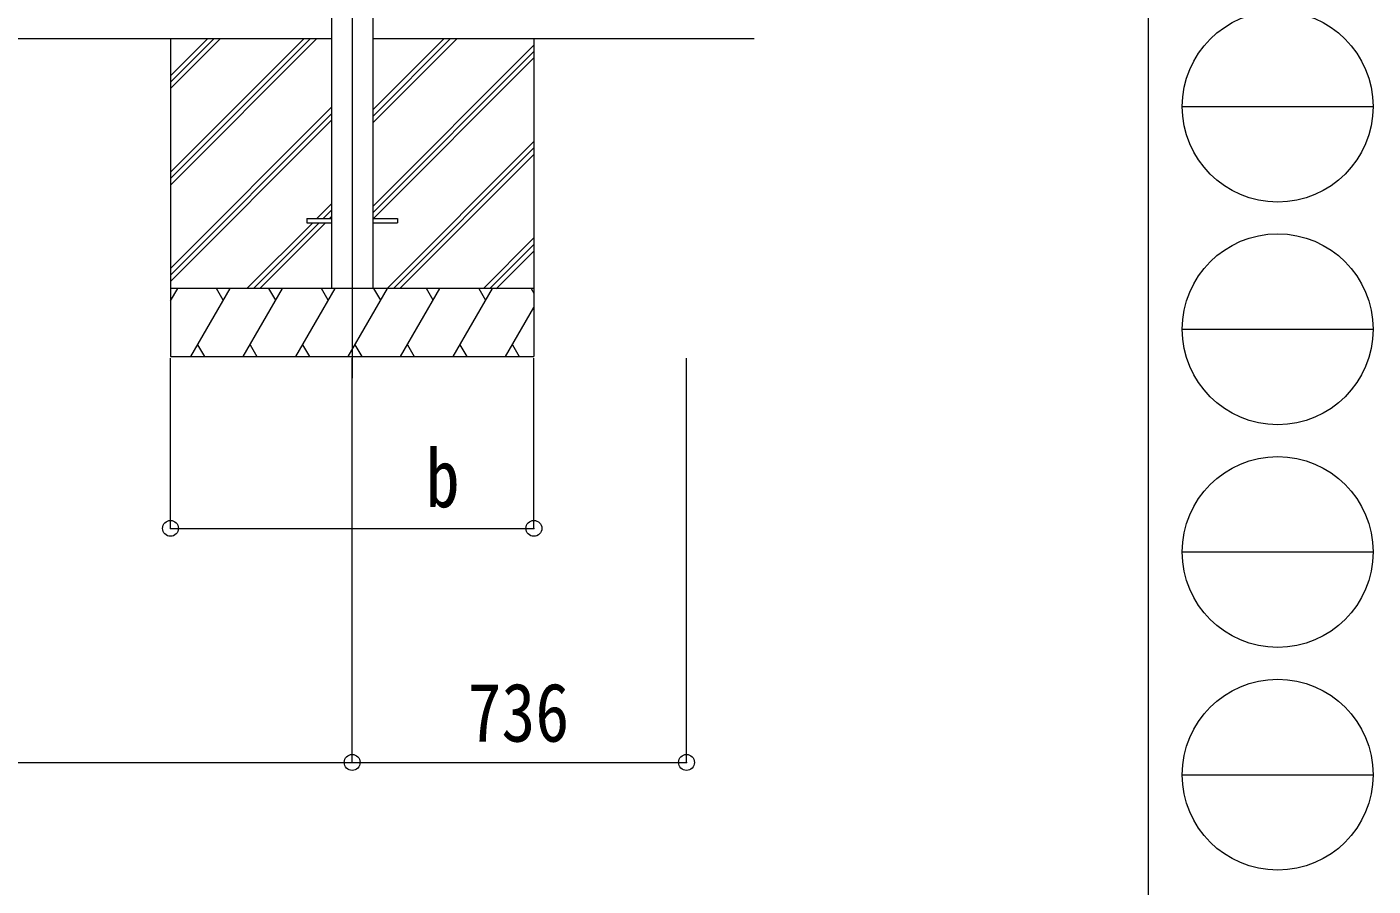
# Model space of a CAD drawing. Units: millimetres at full size; details may follow other scales. Extents: x -9783 to 9892, y -6828 to 6752.
# Drawn here: x 6929 to 9892, y -2978 to -1088 of the extents above; entities that cross this region are included whole.
import ezdxf
from ezdxf.enums import TextEntityAlignment as Align

# ---------------------------------------------------------------- set-up
doc = ezdxf.new("R2010")
doc.units = ezdxf.units.MM
doc.header["$LTSCALE"] = 35
doc.header["$PDMODE"] = 32
doc.header["$PDSIZE"] = 35
for name, color, linetype, lineweight in [('0-0_0', 7, 'Continuous', 9), ('0-2_部品', 7, 'Continuous', 9), ('0-3_ELV2', 4, 'Continuous', 9), ('0-8_PARTS2', 2, 'Continuous', 9), ('0-A_寸法', 6, 'Continuous', 9), ('F-0_240', 7, 'Continuous', 9)]:
    doc.layers.add(name, color=color, linetype=linetype, lineweight=lineweight)
doc.styles.add('ＭＳ ゴシック', font='')
doc.styles.get('ＭＳ ゴシック').set_extended_font_data('MS Gothic')

msp = doc.modelspace()

# ---------------------------------------------------------------- linework, layer by layer
at = {"layer": '0-0_0'}
for p, q in [((5917.71, -1113.2), (7599.31, -1113.2)), ((7244.51, -1113.26), (7244.51, -1813.26)), ((7244.51, -1407.43), (7538.69, -1113.26)), ((7244.51, -1421.57), (7552.83, -1113.26)), ((7244.51, -1435.72), (7566.98, -1113.26)), ((7244.51, -1223.59), (7354.84, -1113.26)), ((7244.51, -1209.44), (7340.7, -1113.26)), ((7244.51, -1195.3), (7326.56, -1113.26)), ((7689.71, -1113.2), (8529.39, -1113.2)), ((7689.71, -1298.89), (7875.34, -1113.26)), ((7689.71, -1284.74), (7861.2, -1113.26)), ((7689.71, -1270.6), (7847.06, -1113.26)), ((8044.51, -1113.26), (8044.51, -1813.26)), ((7689.71, -1482.73), (8044.51, -1127.94)), ((7689.71, -1496.87), (8044.51, -1142.08)), ((7691.13, -1509.6), (8044.51, -1156.22)), ((7244.51, -1619.56), (7599.31, -1264.77)), ((7244.51, -1633.71), (7599.31, -1278.91)), ((7244.51, -1647.85), (7599.31, -1293.05)), ((7721.32, -1663.26), (8044.51, -1340.07)), ((7735.46, -1663.26), (8044.51, -1354.21)), ((7749.61, -1663.26), (8044.51, -1368.35)), ((7566.61, -1509.6), (7599.31, -1476.9)), ((7580.75, -1509.6), (7599.31, -1491.04)), ((7594.89, -1509.6), (7599.31, -1505.18)), ((7412.95, -1663.26), (7557.61, -1518.6)), ((7427.1, -1663.26), (7571.75, -1518.6)), ((7441.24, -1663.26), (7585.89, -1518.6)), ((7933.45, -1663.26), (8044.51, -1552.2)), ((7947.6, -1663.26), (8044.51, -1566.34)), ((7961.74, -1664.1), (8044.51, -1581.33)), ((8044.51, -1663.26), (7244.51, -1663.26)), ((7244.51, -1690.76), (7260.39, -1663.26)), ((7289.26, -1813.26), (7375.86, -1663.26)), ((7360.86, -1689.24), (7345.86, -1663.25)), ((7404.73, -1813.25), (7491.33, -1663.26)), ((7476.33, -1689.24), (7461.33, -1663.26)), ((7520.2, -1813.26), (7606.8, -1663.26)), ((7591.8, -1689.24), (7576.8, -1663.26)), ((7635.67, -1813.26), (7722.27, -1663.26)), ((7707.27, -1689.24), (7692.27, -1663.25)), ((7751.14, -1813.26), (7837.74, -1663.26)), ((7822.74, -1689.24), (7807.74, -1663.26)), ((7866.61, -1813.26), (7953.21, -1663.26)), ((7923.21, -1663.26), (7938.21, -1689.24)), ((8038.68, -1663.26), (8044.51, -1673.36)), ((7982.08, -1813.26), (8044.51, -1705.12)), ((7304.26, -1787.28), (7319.26, -1813.26)), ((7419.73, -1787.28), (7434.73, -1813.25)), ((7535.2, -1787.27), (7550.2, -1813.26)), ((7650.67, -1787.28), (7665.67, -1813.26)), ((7766.14, -1787.28), (7781.14, -1813.26)), ((7881.61, -1787.28), (7896.61, -1813.26)), ((7997.08, -1787.28), (8012.08, -1813.26)), ((7244.51, -1813.26), (8044.51, -1813.26))]:
    msp.add_line(p, q, dxfattribs=at)
at = {"layer": '0-2_部品', "color": 4}
for p, q in [((7544.51, -1509.6), (7544.51, -1518.6)), ((7544.51, -1509.6), (7599.31, -1509.6)), ((7689.71, -1509.6), (7744.51, -1509.6)), ((7744.51, -1509.6), (7744.51, -1518.6)), ((7544.51, -1518.6), (7599.31, -1518.6)), ((7689.71, -1518.6), (7744.51, -1518.6))]:
    msp.add_line(p, q, dxfattribs=at)
at = {"layer": '0-3_ELV2'}
for p, q in [((7599.31, 1493.72), (7599.31, -1663.26)), ((7689.71, 1493.72), (7689.71, -1663.26))]:
    msp.add_line(p, q, dxfattribs=at)
at = {"layer": '0-8_PARTS2'}
msp.add_line((7644.51, 1645.62), (7644.51, -1860.41), dxfattribs=at)
at = {"layer": '0-A_寸法'}
for p, q in [((7244.51, -2191.09), (7244.51, -1816.68)), ((7644.51, -2706.08), (7644.51, -1816.68)), ((8044.51, -2191.09), (8044.51, -1816.68)), ((8380.52, -2706.08), (8380.52, -1816.68)), ((7244.51, -2191.09), (8044.51, -2191.09)), ((5872.51, -2706.08), (7644.51, -2706.08)), ((7644.51, -2706.08), (8380.52, -2706.08))]:
    msp.add_line(p, q, dxfattribs=at)
for p in [(7244.51, -2191.09), (8044.51, -2191.09), (7644.51, -2706.08), (8380.52, -2706.08)]:
    msp.add_point(p, dxfattribs=at)
at = {"layer": 'F-0_240', "color": 5}
msp.add_line((9396.97, 6751.9), (9396.97, -6828.1), dxfattribs=at)
at = {"layer": 'F-0_240', "color": 4}
for p, q in [((9471.77, -1263.1), (9891.77, -1263.1)), ((9471.77, -1753.1), (9891.77, -1753.1)), ((9471.77, -2243.1), (9891.77, -2243.1)), ((9471.77, -2733.1), (9891.77, -2733.1))]:
    msp.add_line(p, q, dxfattribs=at)
for centre in [(9681.77, -1263.1), (9681.77, -1753.1), (9681.77, -2243.1), (9681.77, -2733.1)]:
    msp.add_circle(centre, 210, dxfattribs=at)

# ---------------------------------------------------------------- texts
at = {"layer": '0-A_寸法', "color": 7, "style": 'ＭＳ ゴシック', "width": 0.85}
for s, p in [('b', (7806.51, -2183.09)), ('736', (7898.52, -2699.08))]:
    msp.add_text(s, height=129, dxfattribs=at).set_placement(p, align=Align.BOTTOM_LEFT)

doc.saveas('drawing.dxf')
